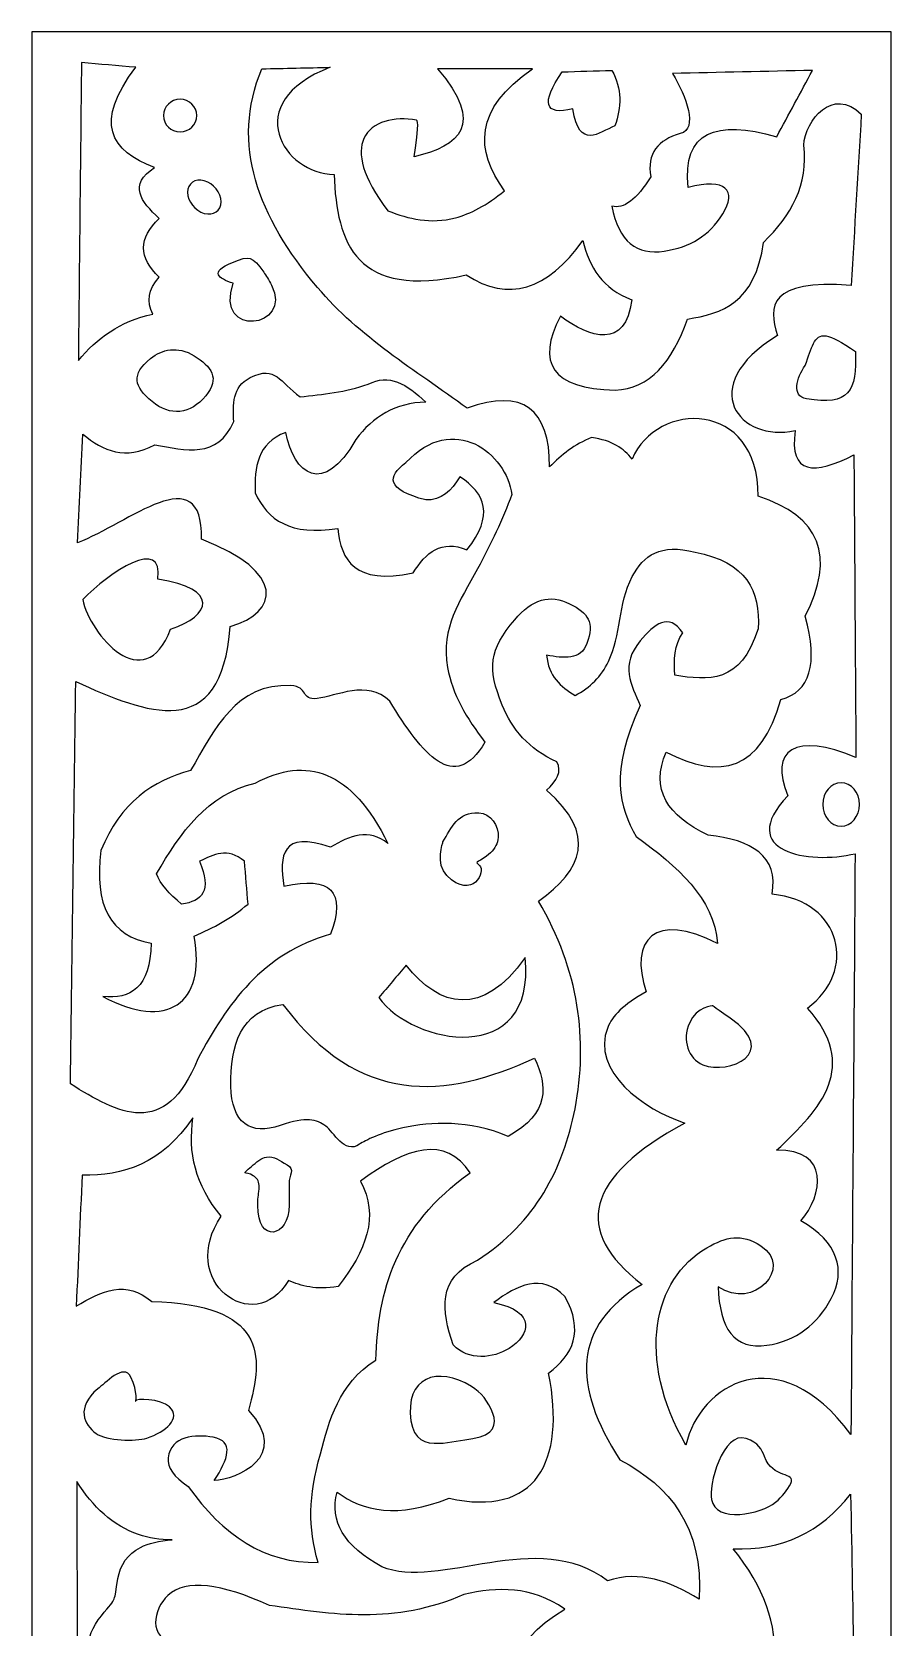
# Model space of a CAD drawing. Header units: centimetres. Extents: x -9.5 to 8.1, y -13.9 to 13.6.
# Drawn here: x -9.47 to -1.06, y -2.06 to 13.56 of the extents above; entities that cross this region are included whole.
import ezdxf

# ---------------------------------------------------------------- set-up
doc = ezdxf.new("R2010")
doc.units = ezdxf.units.CM
doc.header["$MEASUREMENT"] = 0
doc.layers.add('layer 1', color=7, linetype='Continuous')

msp = doc.modelspace()

# ---------------------------------------------------------------- linework, layer by layer
at = {"layer": 'layer 1', "color": 177}
for points, knots in [([(-9.46988, 13.56474), (-9.46988, 13.56474), (-1.05749, 13.56474), (-1.05749, 13.56474), (-1.05749, 13.56474), (-1.05749, 13.56474), (-1.05749, -13.92121), (-1.05749, -13.92121), (-1.05749, -13.92121), (-1.05749, -13.92121), (-9.46988, -13.92121), (-9.46988, -13.92121), (-9.46988, -13.92121), (-9.46988, -13.92121), (-9.46988, 13.56474), (-9.46988, 13.56474)], [0, 0, 0, 0, 0.2, 0.2, 0.2, 0.2, 0.4, 0.4, 0.4, 0.4, 0.6, 0.6, 0.6, 0.6, 1, 1, 1, 1]), ([(-8.9849, 13.26352), (-8.80727, 13.24845), (-8.62958, 13.23334), (-8.45185, 13.21818), (-8.45185, 13.21818), (-8.86759, 12.6782), (-8.70081, 12.39801), (-8.26909, 12.23581), (-8.26909, 12.23581), (-8.52884, 12.06962), (-8.40367, 11.90342), (-8.22339, 11.73708), (-8.22339, 11.73708), (-8.42791, 11.54569), (-8.42796, 11.35431), (-8.22339, 11.16277), (-8.22339, 11.16277), (-8.33145, 11.04192), (-8.35176, 10.92106), (-8.28432, 10.80005), (-8.28432, 10.80005), (-8.61027, 10.73086), (-8.83574, 10.5615), (-9.01536, 10.34666), (-9.01536, 10.34666), (-9.00516, 11.31899), (-8.99501, 12.29128), (-8.9849, 13.26352)], [0, 0, 0, 0, 0.125, 0.125, 0.125, 0.125, 0.25, 0.25, 0.25, 0.25, 0.375, 0.375, 0.375, 0.375, 0.5, 0.5, 0.5, 0.5, 0.625, 0.625, 0.625, 0.625, 0.75, 0.75, 0.75, 0.75, 1, 1, 1, 1]), ([(-6.54807, 13.21818), (-6.7714, 13.21319), (-6.99478, 13.20815), (-7.2182, 13.20306), (-7.2182, 13.20306), (-7.52823, 12.46261), (-7.25598, 11.75417), (-6.67444, 11.06266), (-6.67444, 11.06266), (-6.26801, 10.57938), (-5.71673, 10.25025), (-5.20782, 9.87814), (-5.20782, 9.87814), (-4.66297, 10.07649), (-4.40241, 9.87311), (-4.40062, 9.30384), (-4.40062, 9.30384), (-4.28659, 9.42257), (-4.15619, 9.52491), (-3.9894, 9.59099), (-3.9894, 9.59099), (-3.79071, 9.56472), (-3.67355, 9.48441), (-3.59342, 9.37941), (-3.59342, 9.37941), (-3.35377, 9.95331), (-2.35485, 9.96497), (-2.35977, 9.01669), (-2.35977, 9.01669), (-1.75121, 8.82096), (-1.59742, 8.4289), (-1.89839, 7.84052), (-1.89839, 7.84052), (-1.77003, 7.3728), (-1.84921, 7.10135), (-2.136, 7.02598), (-2.136, 7.02598), (-2.33016, 6.32973), (-2.73072, 6.23436), (-3.25925, 6.51154), (-3.25925, 6.51154), (-3.41867, 6.146), (-3.24706, 5.88562), (-2.84883, 5.697), (-2.84883, 5.697), (-2.42532, 5.64944), (-2.15531, 5.49801), (-2.2224, 5.11825), (-2.2224, 5.11825), (-1.53635, 5.0537), (-1.38574, 4.36012), (-1.87679, 4.00362), (-1.87679, 4.00362), (-1.36722, 3.43796), (-1.73603, 3.01805), (-2.1792, 2.61034), (-2.1792, 2.61034), (-1.65306, 2.62288), (-1.7212, 2.17215), (-1.94239, 1.91898), (-1.94239, 1.91898), (-1.57567, 1.71347), (-1.49713, 1.43437), (-1.64341, 1.15813), (-1.64341, 1.15813), (-1.77595, 0.90787), (-1.99047, 0.74178), (-2.27252, 0.69999), (-2.27252, 0.69999), (-2.5937, 0.65238), (-2.73744, 0.86683), (-2.75058, 1.2739), (-2.75058, 1.2739), (-2.40661, 1.03229), (-2.00644, 1.46642), (-2.332, 1.67509), (-2.332, 1.67509), (-2.52656, 1.79985), (-2.67139, 1.76454), (-2.86048, 1.65534), (-2.86048, 1.65534), (-3.3901, 1.34917), (-3.55494, 0.58032), (-3.06683, -0.27778), (-3.06683, -0.27778), (-2.9314, 0.31574), (-2.16168, 0.7884), (-1.45044, -0.17317), (-1.45044, -0.17317), (-1.43685, 1.72315), (-1.42322, 3.61942), (-1.40958, 5.51564), (-1.40958, 5.51564), (-1.86066, 5.40595), (-2.58977, 5.53253), (-2.06826, 6.08318), (-2.06826, 6.08318), (-2.25684, 6.53312), (-1.99529, 6.70673), (-1.40157, 6.45889), (-1.40157, 6.45889), (-1.40818, 7.44634), (-1.4148, 8.43379), (-1.42137, 9.42119), (-1.42137, 9.42119), (-1.80845, 9.22432), (-2.05616, 9.22506), (-1.99709, 9.66033), (-1.99709, 9.66033), (-2.53766, 9.53666), (-2.9864, 10.09082), (-2.17114, 10.59034), (-2.17114, 10.59034), (-2.25933, 10.88253), (-2.2565, 11.13926), (-1.44815, 11.08192), (-1.44815, 11.08192), (-1.4151, 11.64131), (-1.38205, 12.20065), (-1.34896, 12.75999), (-1.34896, 12.75999), (-1.62788, 13.03005), (-1.89684, 12.7026), (-1.91337, 12.45535), (-1.91337, 12.45535), (-1.86489, 12.06705), (-2.03551, 11.76548), (-2.30557, 11.50341), (-2.30557, 11.50341), (-2.39013, 10.90644), (-2.71096, 10.80781), (-3.0517, 10.75135), (-3.0517, 10.75135), (-3.19808, 10.3272), (-3.42215, 10.06992), (-3.75956, 10.05644), (-3.75956, 10.05644), (-4.38161, 10.06948), (-4.53336, 10.32448), (-4.29525, 10.7799), (-4.29525, 10.7799), (-4.00702, 10.566), (-3.65668, 10.45027), (-3.59695, 10.94175), (-3.59695, 10.94175), (-3.8819, 11.04646), (-4.01344, 11.25982), (-4.07521, 11.52243), (-4.07521, 11.52243), (-4.42436, 11.03036), (-4.80536, 10.9176), (-5.21807, 11.18401), (-5.21807, 11.18401), (-6.30001, 10.94486), (-6.48407, 11.48855), (-6.51154, 12.16864), (-6.51154, 12.16864), (-6.99881, 12.16899), (-7.44919, 12.87107), (-6.54807, 13.21818)], [0, 0, 0, 0, 0.02439024, 0.02439024, 0.02439024, 0.02439024, 0.04878049, 0.04878049, 0.04878049, 0.04878049, 0.07317073, 0.07317073, 0.07317073, 0.07317073, 0.09756098, 0.09756098, 0.09756098, 0.09756098, 0.12195122, 0.12195122, 0.12195122, 0.12195122, 0.14634146, 0.14634146, 0.14634146, 0.14634146, 0.17073171, 0.17073171, 0.17073171, 0.17073171, 0.19512195, 0.19512195, 0.19512195, 0.19512195, 0.2195122, 0.2195122, 0.2195122, 0.2195122, 0.24390244, 0.24390244, 0.24390244, 0.24390244, 0.26829268, 0.26829268, 0.26829268, 0.26829268, 0.29268293, 0.29268293, 0.29268293, 0.29268293, 0.31707317, 0.31707317, 0.31707317, 0.31707317, 0.34146341, 0.34146341, 0.34146341, 0.34146341, 0.36585366, 0.36585366, 0.36585366, 0.36585366, 0.3902439, 0.3902439, 0.3902439, 0.3902439, 0.41463415, 0.41463415, 0.41463415, 0.41463415, 0.43902439, 0.43902439, 0.43902439, 0.43902439, 0.46341463, 0.46341463, 0.46341463, 0.46341463, 0.48780488, 0.48780488, 0.48780488, 0.48780488, 0.51219512, 0.51219512, 0.51219512, 0.51219512, 0.53658537, 0.53658537, 0.53658537, 0.53658537, 0.56097561, 0.56097561, 0.56097561, 0.56097561, 0.58536585, 0.58536585, 0.58536585, 0.58536585, 0.6097561, 0.6097561, 0.6097561, 0.6097561, 0.63414634, 0.63414634, 0.63414634, 0.63414634, 0.65853659, 0.65853659, 0.65853659, 0.65853659, 0.68292683, 0.68292683, 0.68292683, 0.68292683, 0.70731707, 0.70731707, 0.70731707, 0.70731707, 0.73170732, 0.73170732, 0.73170732, 0.73170732, 0.75609756, 0.75609756, 0.75609756, 0.75609756, 0.7804878, 0.7804878, 0.7804878, 0.7804878, 0.80487805, 0.80487805, 0.80487805, 0.80487805, 0.82926829, 0.82926829, 0.82926829, 0.82926829, 0.85365854, 0.85365854, 0.85365854, 0.85365854, 0.87804878, 0.87804878, 0.87804878, 0.87804878, 0.90243902, 0.90243902, 0.90243902, 0.90243902, 0.92682927, 0.92682927, 0.92682927, 0.92682927, 0.95121951, 0.95121951, 0.95121951, 0.95121951, 1, 1, 1, 1]), ([(-5.49719, 13.20306), (-5.18756, 13.20306), (-4.87788, 13.20306), (-4.56815, 13.20306), (-4.56815, 13.20306), (-5.1459, 12.80518), (-5.12923, 12.4072), (-4.84229, 12.00912), (-4.84229, 12.00912), (-5.01809, 11.86425), (-5.17661, 11.78256), (-5.32329, 11.74374), (-5.32329, 11.74374), (-5.56777, 11.67904), (-5.77955, 11.73332), (-5.98456, 11.81264), (-5.98456, 11.81264), (-6.23944, 12.14607), (-6.28438, 12.37638), (-6.21978, 12.5206), (-6.21978, 12.5206), (-6.14423, 12.68911), (-5.91876, 12.73979), (-5.70404, 12.69978), (-5.70404, 12.69978), (-5.68264, 12.69578), (-5.68901, 12.59927), (-5.72564, 12.34161), (-5.72564, 12.34161), (-5.27879, 12.44908), (-5.03168, 12.6534), (-5.49719, 13.20306)], [0, 0, 0, 0, 0.11111111, 0.11111111, 0.11111111, 0.11111111, 0.22222222, 0.22222222, 0.22222222, 0.22222222, 0.33333333, 0.33333333, 0.33333333, 0.33333333, 0.44444444, 0.44444444, 0.44444444, 0.44444444, 0.55555556, 0.55555556, 0.55555556, 0.55555556, 0.66666667, 0.66666667, 0.66666667, 0.66666667, 0.77777778, 0.77777778, 0.77777778, 0.77777778, 1, 1, 1, 1]), ([(-4.17217, 12.81012), (-4.1101, 12.40157), (-3.92306, 12.58164), (-3.76095, 12.64387), (-3.76095, 12.64387), (-3.69958, 12.82528), (-3.68933, 13.00674), (-3.79141, 13.18795), (-3.79141, 13.18795), (-3.95392, 13.18296), (-4.11637, 13.17792), (-4.27878, 13.17284), (-4.27878, 13.17284), (-4.48856, 12.86603), (-4.45308, 12.74512), (-4.17217, 12.81012)], [0, 0, 0, 0, 0.2, 0.2, 0.2, 0.2, 0.4, 0.4, 0.4, 0.4, 0.6, 0.6, 0.6, 0.6, 1, 1, 1, 1]), ([(-3.19743, 13.15772), (-2.74058, 13.16785), (-2.28367, 13.17792), (-1.82672, 13.18795), (-1.82672, 13.18795), (-1.94353, 12.97138), (-2.0603, 12.75475), (-2.17701, 12.53808), (-2.17701, 12.53808), (-2.77308, 12.70976), (-3.10331, 12.58861), (-3.04513, 12.03934), (-3.04513, 12.03934), (-2.67334, 12.14425), (-2.56687, 12.00492), (-2.70469, 11.78345), (-2.70469, 11.78345), (-2.83893, 11.56792), (-3.02592, 11.45546), (-3.27776, 11.41738), (-3.27776, 11.41738), (-3.54628, 11.37673), (-3.72621, 11.50687), (-3.79141, 11.85798), (-3.79141, 11.85798), (-3.67624, 11.82588), (-3.54932, 11.9216), (-3.41066, 12.14513), (-3.41066, 12.14513), (-3.45027, 12.37178), (-3.34053, 12.50929), (-3.12113, 12.5684), (-3.12113, 12.5684), (-2.94275, 12.61646), (-3.06399, 12.93201), (-3.19743, 13.15772)], [0, 0, 0, 0, 0.1, 0.1, 0.1, 0.1, 0.2, 0.2, 0.2, 0.2, 0.3, 0.3, 0.3, 0.3, 0.4, 0.4, 0.4, 0.4, 0.5, 0.5, 0.5, 0.5, 0.6, 0.6, 0.6, 0.6, 0.7, 0.7, 0.7, 0.7, 0.8, 0.8, 0.8, 0.8, 1, 1, 1, 1]), ([(-8.01858, 12.90519), (-7.92855, 12.90519), (-7.85508, 12.83338), (-7.85508, 12.74527), (-7.85508, 12.74527), (-7.85508, 12.65721), (-7.92855, 12.5854), (-8.01858, 12.5854), (-8.01858, 12.5854), (-8.10862, 12.5854), (-8.18208, 12.65721), (-8.18208, 12.74527), (-8.18208, 12.74527), (-8.18208, 12.83338), (-8.10862, 12.90519), (-8.01858, 12.90519)], [0, 0, 0, 0, 0.2, 0.2, 0.2, 0.2, 0.4, 0.4, 0.4, 0.4, 0.6, 0.6, 0.6, 0.6, 1, 1, 1, 1]), ([(-7.78182, 12.10701), (-7.69178, 12.08152), (-7.61832, 11.98891), (-7.61832, 11.90075), (-7.61832, 11.90075), (-7.61832, 11.81269), (-7.69178, 11.76172), (-7.78182, 11.78721), (-7.78182, 11.78721), (-7.87186, 11.81274), (-7.94532, 11.90535), (-7.94532, 11.99341), (-7.94532, 11.99341), (-7.94532, 12.08152), (-7.87186, 12.13254), (-7.78182, 12.10701)], [0, 0, 0, 0, 0.2, 0.2, 0.2, 0.2, 0.4, 0.4, 0.4, 0.4, 0.6, 0.6, 0.6, 0.6, 1, 1, 1, 1]), ([(-7.49956, 11.10212), (-7.68347, 10.55878), (-6.91021, 10.6587), (-7.12408, 11.08474), (-7.12408, 11.08474), (-7.15101, 11.1366), (-7.17644, 11.17744), (-7.20073, 11.21083), (-7.20073, 11.21083), (-7.31446, 11.36744), (-7.33457, 11.3788), (-7.50439, 11.30734), (-7.50439, 11.30734), (-7.73792, 11.20885), (-7.64544, 11.15205), (-7.49956, 11.10212)], [0, 0, 0, 0, 0.2, 0.2, 0.2, 0.2, 0.4, 0.4, 0.4, 0.4, 0.6, 0.6, 0.6, 0.6, 1, 1, 1, 1]), ([(-1.89928, 10.29702), (-1.98141, 10.17478), (-2.03616, 9.99821), (-1.8856, 9.97105), (-1.8856, 9.97105), (-1.4694, 9.89597), (-1.38897, 10.04869), (-1.40654, 10.43284), (-1.40654, 10.43284), (-1.68069, 10.62546), (-1.76027, 10.62408), (-1.81796, 10.51162), (-1.81796, 10.51162), (-1.84419, 10.46045), (-1.86594, 10.38632), (-1.89928, 10.29702)], [0, 0, 0, 0, 0.2, 0.2, 0.2, 0.2, 0.4, 0.4, 0.4, 0.4, 0.6, 0.6, 0.6, 0.6, 1, 1, 1, 1]), ([(-8.29387, 9.94492), (-8.11415, 9.79532), (-7.91959, 9.8172), (-7.76808, 9.99959), (-7.76808, 9.99959), (-7.62399, 10.17285), (-7.71428, 10.28768), (-7.88146, 10.3916), (-7.88146, 10.3916), (-8.04277, 10.49186), (-8.19821, 10.45714), (-8.30791, 10.36621), (-8.30791, 10.36621), (-8.50052, 10.20654), (-8.46922, 10.09111), (-8.29387, 9.94492)], [0, 0, 0, 0, 0.2, 0.2, 0.2, 0.2, 0.4, 0.4, 0.4, 0.4, 0.6, 0.6, 0.6, 0.6, 1, 1, 1, 1]), ([(-8.97017, 9.62507), (-8.98769, 9.2706), (-9.00526, 8.91608), (-9.02288, 8.56156), (-9.02288, 8.56156), (-8.53093, 8.74435), (-7.79147, 9.41027), (-7.81059, 8.59643), (-7.81059, 8.59643), (-6.97561, 8.27638), (-7.05157, 7.87435), (-7.52948, 7.74213), (-7.52948, 7.74213), (-7.61006, 6.58691), (-8.35156, 6.88952), (-9.04045, 7.20166), (-9.04045, 7.20166), (-9.05797, 5.88829), (-9.07554, 4.57487), (-9.09316, 3.26144), (-9.09316, 3.26144), (-8.6266, 2.9698), (-8.16481, 2.71208), (-7.84573, 3.50553), (-7.84573, 3.50553), (-7.55536, 4.04363), (-7.21746, 4.53802), (-6.54559, 4.72595), (-6.54559, 4.72595), (-6.39104, 5.14438), (-6.54335, 5.30134), (-7.00239, 5.19668), (-7.00239, 5.19668), (-7.04818, 5.49954), (-7.02812, 5.74417), (-6.54559, 5.58024), (-6.54559, 5.58024), (-6.35819, 5.69029), (-6.1709, 5.76763), (-5.98336, 5.61511), (-5.98336, 5.61511), (-6.33923, 6.33749), (-6.7817, 6.47336), (-7.2835, 6.20789), (-7.2835, 6.20789), (-7.7524, 6.0938), (-8.0158, 5.72456), (-8.24982, 5.31873), (-8.24982, 5.31873), (-8.2117, 5.21995), (-8.12972, 5.12122), (-8.00385, 5.02234), (-8.00385, 5.02234), (-7.80466, 5.04753), (-7.70592, 5.15431), (-7.82816, 5.44077), (-7.82816, 5.44077), (-7.69103, 5.50562), (-7.55595, 5.5835), (-7.38892, 5.44077), (-7.38892, 5.44077), (-7.37722, 5.30134), (-7.36553, 5.16186), (-7.35378, 5.02234), (-7.35378, 5.02234), (-7.5131, 4.88513), (-7.69248, 4.78779), (-7.88086, 4.70852), (-7.88086, 4.70852), (-7.76291, 4.03444), (-8.14774, 3.78552), (-8.77691, 4.11574), (-8.77691, 4.11574), (-8.50381, 4.0868), (-8.31283, 4.20301), (-8.30253, 4.63878), (-8.30253, 4.63878), (-8.70036, 4.70861), (-8.86441, 5.01088), (-8.79448, 5.54538), (-8.79448, 5.54538), (-8.60037, 6.01942), (-8.28566, 6.23377), (-7.916, 6.32993), (-7.916, 6.32993), (-7.67819, 6.73888), (-7.46746, 7.18843), (-6.93714, 7.16131), (-6.93714, 7.16131), (-6.75587, 7.15222), (-6.84516, 7.01699), (-6.67529, 7.03561), (-6.67529, 7.03561), (-6.49333, 7.05572), (-6.18698, 7.22354), (-5.96579, 7.00988), (-5.96579, 7.00988), (-5.6482, 6.48803), (-5.33304, 6.09563), (-5.03461, 6.60889), (-5.03461, 6.60889), (-5.21459, 6.84122), (-5.35604, 7.08085), (-5.39969, 7.33921), (-5.39969, 7.33921), (-5.46738, 7.73991), (-5.28133, 7.97767), (-5.10584, 8.30636), (-5.10584, 8.30636), (-4.97663, 8.54837), (-4.86051, 8.79038), (-4.77107, 9.03229), (-4.77107, 9.03229), (-4.8196, 9.43467), (-5.34474, 9.84895), (-5.80767, 9.34612), (-5.80767, 9.34612), (-5.99486, 9.20852), (-6.00238, 9.08203), (-5.6144, 8.97999), (-5.6144, 8.97999), (-5.46285, 8.97525), (-5.36052, 9.06865), (-5.28058, 9.20664), (-5.28058, 9.20664), (-5.02934, 9.04662), (-4.94079, 8.83078), (-5.21031, 8.49182), (-5.21031, 8.49182), (-5.46076, 8.59702), (-5.61291, 8.46441), (-5.73739, 8.26517), (-5.73739, 8.26517), (-6.3127, 8.14851), (-6.44047, 8.38786), (-6.47531, 8.70104), (-6.47531, 8.70104), (-6.93679, 8.62626), (-7.1635, 8.78495), (-7.2835, 9.04973), (-7.2835, 9.04973), (-7.29216, 9.30122), (-7.26474, 9.53474), (-6.98482, 9.6425), (-6.98482, 9.6425), (-6.90763, 9.23361), (-6.61507, 9.00567), (-6.29961, 9.57277), (-6.29961, 9.57277), (-6.13024, 9.79532), (-5.9097, 9.93074), (-5.6144, 9.93889), (-5.6144, 9.93889), (-5.79453, 10.11329), (-5.97868, 10.22511), (-6.17663, 10.11324), (-6.17663, 10.11324), (-6.39926, 10.03881), (-6.62179, 10.01159), (-6.84427, 9.9912), (-6.84427, 9.9912), (-7.04505, 10.1326), (-7.07874, 10.30561), (-7.33133, 10.17932), (-7.33133, 10.17932), (-7.51444, 10.08761), (-7.49673, 9.9142), (-7.49434, 9.74711), (-7.49434, 9.74711), (-7.65132, 9.38321), (-7.96398, 9.46495), (-8.26739, 9.52046), (-8.26739, 9.52046), (-8.55512, 9.36414), (-8.77253, 9.45947), (-8.97017, 9.62507)], [0, 0, 0, 0, 0.02222222, 0.02222222, 0.02222222, 0.02222222, 0.04444444, 0.04444444, 0.04444444, 0.04444444, 0.06666667, 0.06666667, 0.06666667, 0.06666667, 0.08888889, 0.08888889, 0.08888889, 0.08888889, 0.11111111, 0.11111111, 0.11111111, 0.11111111, 0.13333333, 0.13333333, 0.13333333, 0.13333333, 0.15555556, 0.15555556, 0.15555556, 0.15555556, 0.17777778, 0.17777778, 0.17777778, 0.17777778, 0.2, 0.2, 0.2, 0.2, 0.22222222, 0.22222222, 0.22222222, 0.22222222, 0.24444444, 0.24444444, 0.24444444, 0.24444444, 0.26666667, 0.26666667, 0.26666667, 0.26666667, 0.28888889, 0.28888889, 0.28888889, 0.28888889, 0.31111111, 0.31111111, 0.31111111, 0.31111111, 0.33333333, 0.33333333, 0.33333333, 0.33333333, 0.35555556, 0.35555556, 0.35555556, 0.35555556, 0.37777778, 0.37777778, 0.37777778, 0.37777778, 0.4, 0.4, 0.4, 0.4, 0.42222222, 0.42222222, 0.42222222, 0.42222222, 0.44444444, 0.44444444, 0.44444444, 0.44444444, 0.46666667, 0.46666667, 0.46666667, 0.46666667, 0.48888889, 0.48888889, 0.48888889, 0.48888889, 0.51111111, 0.51111111, 0.51111111, 0.51111111, 0.53333333, 0.53333333, 0.53333333, 0.53333333, 0.55555556, 0.55555556, 0.55555556, 0.55555556, 0.57777778, 0.57777778, 0.57777778, 0.57777778, 0.6, 0.6, 0.6, 0.6, 0.62222222, 0.62222222, 0.62222222, 0.62222222, 0.64444444, 0.64444444, 0.64444444, 0.64444444, 0.66666667, 0.66666667, 0.66666667, 0.66666667, 0.68888889, 0.68888889, 0.68888889, 0.68888889, 0.71111111, 0.71111111, 0.71111111, 0.71111111, 0.73333333, 0.73333333, 0.73333333, 0.73333333, 0.75555556, 0.75555556, 0.75555556, 0.75555556, 0.77777778, 0.77777778, 0.77777778, 0.77777778, 0.8, 0.8, 0.8, 0.8, 0.82222222, 0.82222222, 0.82222222, 0.82222222, 0.84444444, 0.84444444, 0.84444444, 0.84444444, 0.86666667, 0.86666667, 0.86666667, 0.86666667, 0.88888889, 0.88888889, 0.88888889, 0.88888889, 0.91111111, 0.91111111, 0.91111111, 0.91111111, 0.93333333, 0.93333333, 0.93333333, 0.93333333, 0.95555556, 0.95555556, 0.95555556, 0.95555556, 1, 1, 1, 1]), ([(-8.23843, 8.20511), (-7.62877, 8.11221), (-7.71293, 7.84496), (-8.11201, 7.71586), (-8.11201, 7.71586), (-8.36624, 7.03739), (-8.90457, 7.66291), (-8.97166, 8.00439), (-8.97166, 8.00439), (-8.71867, 8.27421), (-8.1683, 8.62873), (-8.23843, 8.20511)], [0, 0, 0, 0, 0.25, 0.25, 0.25, 0.25, 0.5, 0.5, 0.5, 0.5, 1, 1, 1, 1]), ([(-6.48078, -0.73789), (-6.55992, -1.02337), (-6.41399, -1.26701), (-6.04279, -1.46886), (-6.04279, -1.46886), (-5.49341, -1.70519), (-4.51051, -1.081), (-3.83292, -1.60715), (-3.83292, -1.60715), (-3.51772, -1.50032), (-3.22431, -1.61199), (-2.93703, -1.78496), (-2.93703, -1.78496), (-2.89512, -1.07908), (-3.22078, -0.68065), (-3.71347, -0.4218), (-3.71347, -0.4218), (-4.18092, 0.30072), (-4.17998, 0.8935), (-3.49447, 1.29697), (-3.49447, 1.29697), (-4.1863, 1.82371), (-4.04694, 2.35055), (-3.07639, 2.87744), (-3.07639, 2.87744), (-3.47377, 3.00462), (-4.00384, 3.38492), (-3.83178, 3.81362), (-3.83178, 3.81362), (-3.78837, 3.92179), (-3.68266, 4.03978), (-3.45465, 4.16157), (-3.45465, 4.16157), (-3.62771, 4.67374), (-3.36681, 4.95354), (-2.75785, 4.63571), (-2.75785, 4.63571), (-2.79045, 5.08116), (-3.14905, 5.39158), (-3.5542, 5.68278), (-3.5542, 5.68278), (-3.71566, 5.97171), (-3.81888, 6.30697), (-3.51438, 6.96691), (-3.51438, 6.96691), (-3.60322, 7.16788), (-3.70978, 7.36672), (-3.51438, 7.5991), (-3.51438, 7.5991), (-3.37507, 7.76446), (-3.23576, 7.88349), (-3.0963, 7.67813), (-3.0963, 7.67813), (-3.18116, 7.5591), (-3.18439, 7.41305), (-3.17593, 7.26325), (-3.17593, 7.26325), (-2.85022, 7.21164), (-2.52935, 7.1786), (-2.35967, 7.71764), (-2.35967, 7.71764), (-2.33533, 8.0891), (-2.47534, 8.37393), (-2.97684, 8.46836), (-2.97684, 8.46836), (-3.3138, 8.55781), (-3.48531, 8.43562), (-3.59143, 8.22976), (-3.59143, 8.22976), (-3.73263, 7.95594), (-3.70023, 7.65625), (-3.82506, 7.39725), (-3.82506, 7.39725), (-3.89474, 7.25263), (-4.00354, 7.14205), (-4.15146, 7.06569), (-4.15146, 7.06569), (-4.29097, 7.15099), (-4.415, 7.25184), (-4.43018, 7.46081), (-4.43018, 7.46081), (-4.26131, 7.42955), (-4.09686, 7.40643), (-4.03549, 7.57584), (-4.03549, 7.57584), (-3.96118, 7.7813), (-4.02026, 7.86921), (-4.20546, 7.96404), (-4.20546, 7.96404), (-4.3942, 8.0606), (-4.57338, 8.00844), (-4.74275, 7.80743), (-4.74275, 7.80743), (-4.9939, 7.50956), (-5.01057, 7.33358), (-4.86589, 6.9719), (-4.86589, 6.9719), (-4.77097, 6.73468), (-4.60483, 6.54112), (-4.33064, 6.41375), (-4.33064, 6.41375), (-4.27689, 6.32149), (-4.32944, 6.22928), (-4.43018, 6.13716), (-4.43018, 6.13716), (-3.93475, 5.7056), (-4.0773, 5.35883), (-4.50982, 5.05059), (-4.50982, 5.05059), (-4.1111, 4.37227), (-4.02449, 3.69395), (-4.15146, 3.01573), (-4.15146, 3.01573), (-4.27056, 2.42858), (-4.53221, 1.90811), (-5.10708, 1.53404), (-5.10708, 1.53404), (-5.5064, 1.35752), (-5.45822, 1.04088), (-5.34598, 0.70429), (-5.34598, 0.70429), (-5.19264, 0.54456), (-4.95552, 0.57311), (-4.79825, 0.66902), (-4.79825, 0.66902), (-4.59373, 0.79368), (-4.524, 1.03229), (-4.94781, 1.11916), (-4.94781, 1.11916), (-4.71557, 1.28911), (-4.48339, 1.40898), (-4.251, 1.17843), (-4.251, 1.17843), (-4.06282, 0.83833), (-4.16958, 0.60798), (-4.41027, 0.42771), (-4.41027, 0.42771), (-4.2402, -0.44511), (-4.5365, -0.98588), (-5.3858, -0.79716), (-5.3858, -0.79716), (-5.89338, -0.99724), (-6.2267, -0.92864), (-6.48078, -0.73789)], [0, 0, 0, 0, 0.02702703, 0.02702703, 0.02702703, 0.02702703, 0.05405405, 0.05405405, 0.05405405, 0.05405405, 0.08108108, 0.08108108, 0.08108108, 0.08108108, 0.10810811, 0.10810811, 0.10810811, 0.10810811, 0.13513514, 0.13513514, 0.13513514, 0.13513514, 0.16216216, 0.16216216, 0.16216216, 0.16216216, 0.18918919, 0.18918919, 0.18918919, 0.18918919, 0.21621622, 0.21621622, 0.21621622, 0.21621622, 0.24324324, 0.24324324, 0.24324324, 0.24324324, 0.27027027, 0.27027027, 0.27027027, 0.27027027, 0.2972973, 0.2972973, 0.2972973, 0.2972973, 0.32432432, 0.32432432, 0.32432432, 0.32432432, 0.35135135, 0.35135135, 0.35135135, 0.35135135, 0.37837838, 0.37837838, 0.37837838, 0.37837838, 0.40540541, 0.40540541, 0.40540541, 0.40540541, 0.43243243, 0.43243243, 0.43243243, 0.43243243, 0.45945946, 0.45945946, 0.45945946, 0.45945946, 0.48648649, 0.48648649, 0.48648649, 0.48648649, 0.51351351, 0.51351351, 0.51351351, 0.51351351, 0.54054054, 0.54054054, 0.54054054, 0.54054054, 0.56756757, 0.56756757, 0.56756757, 0.56756757, 0.59459459, 0.59459459, 0.59459459, 0.59459459, 0.62162162, 0.62162162, 0.62162162, 0.62162162, 0.64864865, 0.64864865, 0.64864865, 0.64864865, 0.67567568, 0.67567568, 0.67567568, 0.67567568, 0.7027027, 0.7027027, 0.7027027, 0.7027027, 0.72972973, 0.72972973, 0.72972973, 0.72972973, 0.75675676, 0.75675676, 0.75675676, 0.75675676, 0.78378378, 0.78378378, 0.78378378, 0.78378378, 0.81081081, 0.81081081, 0.81081081, 0.81081081, 0.83783784, 0.83783784, 0.83783784, 0.83783784, 0.86486486, 0.86486486, 0.86486486, 0.86486486, 0.89189189, 0.89189189, 0.89189189, 0.89189189, 0.91891892, 0.91891892, 0.91891892, 0.91891892, 0.94594595, 0.94594595, 0.94594595, 0.94594595, 1, 1, 1, 1]), ([(-1.54695, 6.21095), (-1.4479, 6.21095), (-1.36712, 6.11538), (-1.36712, 5.99823), (-1.36712, 5.99823), (-1.36712, 5.88113), (-1.4479, 5.78556), (-1.54695, 5.78556), (-1.54695, 5.78556), (-1.64604, 5.78556), (-1.72682, 5.88113), (-1.72682, 5.99823), (-1.72682, 5.99823), (-1.72682, 6.11538), (-1.64604, 6.21095), (-1.54695, 6.21095)], [0, 0, 0, 0, 0.2, 0.2, 0.2, 0.2, 0.4, 0.4, 0.4, 0.4, 0.6, 0.6, 0.6, 0.6, 1, 1, 1, 1]), ([(-5.44493, 5.63161), (-5.44493, 5.63161), (-5.52257, 5.41588), (-5.40611, 5.3003), (-5.40611, 5.3003), (-5.15551, 5.05163), (-5.01918, 5.34945), (-5.08777, 5.40047), (-5.08777, 5.40047), (-5.14988, 5.4467), (-5.08777, 5.42358), (-4.97907, 5.52374), (-4.97907, 5.52374), (-4.93293, 5.56627), (-4.90998, 5.61956), (-4.90565, 5.67305), (-4.90565, 5.67305), (-4.8961, 5.79069), (-4.97628, 5.90933), (-5.09553, 5.91669), (-5.09553, 5.91669), (-5.29756, 5.92913), (-5.3638, 5.76965), (-5.44493, 5.63161)], [0, 0, 0, 0, 0.14285714, 0.14285714, 0.14285714, 0.14285714, 0.28571429, 0.28571429, 0.28571429, 0.28571429, 0.42857143, 0.42857143, 0.42857143, 0.42857143, 0.57142857, 0.57142857, 0.57142857, 0.57142857, 0.71428571, 0.71428571, 0.71428571, 0.71428571, 1, 1, 1, 1]), ([(-6.07295, 4.1066), (-5.98356, 4.21225), (-5.89412, 4.31789), (-5.80468, 4.42359), (-5.80468, 4.42359), (-5.48365, 4.01049), (-5.05766, 3.90198), (-4.63952, 4.49871), (-4.63952, 4.49871), (-4.53246, 3.41371), (-5.74535, 3.64066), (-6.07295, 4.1066)], [0, 0, 0, 0, 0.25, 0.25, 0.25, 0.25, 0.5, 0.5, 0.5, 0.5, 1, 1, 1, 1]), ([(-7.52315, 3.23902), (-7.5136, 2.87932), (-7.33069, 2.75095), (-7.03758, 2.85344), (-7.03758, 2.85344), (-6.77986, 2.94357), (-6.68325, 2.91127), (-6.59312, 2.8478), (-6.59312, 2.8478), (-6.51343, 2.79175), (-6.41105, 2.56643), (-6.26268, 2.66926), (-6.26268, 2.66926), (-6.20659, 2.70813), (-6.05135, 2.78296), (-5.83743, 2.83062), (-5.83743, 2.83062), (-5.56234, 2.89191), (-5.19025, 2.9085), (-4.80715, 2.74685), (-4.80715, 2.74685), (-4.3929, 2.97563), (-4.42396, 3.2411), (-4.5473, 3.51432), (-4.5473, 3.51432), (-5.42438, 3.10863), (-6.269, 3.04285), (-7.0118, 4.03988), (-7.0118, 4.03988), (-7.43486, 3.97113), (-7.52549, 3.64155), (-7.52315, 3.23902)], [0, 0, 0, 0, 0.11111111, 0.11111111, 0.11111111, 0.11111111, 0.22222222, 0.22222222, 0.22222222, 0.22222222, 0.33333333, 0.33333333, 0.33333333, 0.33333333, 0.44444444, 0.44444444, 0.44444444, 0.44444444, 0.55555556, 0.55555556, 0.55555556, 0.55555556, 0.66666667, 0.66666667, 0.66666667, 0.66666667, 0.77777778, 0.77777778, 0.77777778, 0.77777778, 1, 1, 1, 1]), ([(-2.80234, 4.02442), (-2.80234, 4.02442), (-2.82653, 4.03642), (-2.63302, 3.9044), (-2.63302, 3.9044), (-2.13834, 3.56692), (-2.648, 3.34452), (-2.8991, 3.44834), (-2.8991, 3.44834), (-3.04424, 3.50834), (-3.10471, 3.68837), (-3.03214, 3.85639), (-3.03214, 3.85639), (-2.95957, 4.02442), (-2.80234, 4.02442), (-2.80234, 4.02442)], [0, 0, 0, 0, 0.2, 0.2, 0.2, 0.2, 0.4, 0.4, 0.4, 0.4, 0.6, 0.6, 0.6, 0.6, 1, 1, 1, 1]), ([(-8.97814, 2.36616), (-8.57677, 2.35697), (-8.20174, 2.47817), (-7.89271, 2.92762), (-7.89271, 2.92762), (-7.94233, 2.59256), (-7.8741, 2.2695), (-7.61558, 1.96511), (-7.61558, 1.96511), (-8.05034, 1.33682), (-7.29799, 0.76524), (-6.9574, 1.3349), (-6.9574, 1.3349), (-6.83053, 1.28136), (-6.69216, 1.23928), (-6.47242, 1.2776), (-6.47242, 1.2776), (-6.19723, 1.62141), (-6.06633, 1.96521), (-6.25303, 2.30886), (-6.25303, 2.30886), (-5.80085, 2.64318), (-5.41596, 2.75777), (-5.17915, 2.38907), (-5.17915, 2.38907), (-5.90816, 1.86885), (-6.08316, 1.22905), (-6.10291, 0.55572), (-6.10291, 0.55572), (-6.46914, 0.32488), (-6.55873, -0.04253), (-6.64533, -0.36199), (-6.64533, -0.36199), (-6.76169, -0.79138), (-6.76782, -1.07542), (-6.66872, -1.42658), (-6.66872, -1.42658), (-7.19028, -1.43799), (-7.60219, -1.15909), (-7.9389, -0.68179), (-7.9389, -0.68179), (-8.0806, -0.58879), (-8.1464, -0.49574), (-8.13609, -0.40278), (-8.13609, -0.40278), (-8.11206, -0.18468), (-7.86807, -0.16961), (-7.69631, -0.20033), (-7.69631, -0.20033), (-7.48418, -0.23827), (-7.54874, -0.41365), (-7.68486, -0.62449), (-7.68486, -0.62449), (-7.47174, -0.61328), (-6.92848, -0.39725), (-7.35, 0.06301), (-7.35, 0.06301), (-7.19038, 0.61386), (-7.18919, 1.09946), (-8.29686, 1.12865), (-8.29686, 1.12865), (-8.54328, 1.34354), (-8.7896, 1.23622), (-9.03587, 1.08281), (-9.03587, 1.08281), (-9.01661, 1.51063), (-8.99735, 1.93839), (-8.97814, 2.36616)], [0, 0, 0, 0, 0.05555556, 0.05555556, 0.05555556, 0.05555556, 0.11111111, 0.11111111, 0.11111111, 0.11111111, 0.16666667, 0.16666667, 0.16666667, 0.16666667, 0.22222222, 0.22222222, 0.22222222, 0.22222222, 0.27777778, 0.27777778, 0.27777778, 0.27777778, 0.33333333, 0.33333333, 0.33333333, 0.33333333, 0.38888889, 0.38888889, 0.38888889, 0.38888889, 0.44444444, 0.44444444, 0.44444444, 0.44444444, 0.5, 0.5, 0.5, 0.5, 0.55555556, 0.55555556, 0.55555556, 0.55555556, 0.61111111, 0.61111111, 0.61111111, 0.61111111, 0.66666667, 0.66666667, 0.66666667, 0.66666667, 0.72222222, 0.72222222, 0.72222222, 0.72222222, 0.77777778, 0.77777778, 0.77777778, 0.77777778, 0.83333333, 0.83333333, 0.83333333, 0.83333333, 0.88888889, 0.88888889, 0.88888889, 0.88888889, 1, 1, 1, 1]), ([(-7.30301, 2.36112), (-7.2724, 2.34309), (-7.24528, 2.3137), (-7.24528, 2.26634), (-7.24528, 2.26634), (-7.24528, 2.15803), (-7.25946, 2.18159), (-7.25946, 2.06858), (-7.25946, 2.06858), (-7.25946, 1.69149), (-6.95192, 1.75367), (-6.95192, 2.07327), (-6.95192, 2.07327), (-6.95192, 2.15803), (-6.95192, 2.21922), (-6.95192, 2.28985), (-6.95192, 2.28985), (-6.95192, 2.36048), (-6.8904, 2.42641), (-6.97084, 2.46879), (-6.97084, 2.46879), (-7.05127, 2.51116), (-7.09387, 2.55823), (-7.1743, 2.54411), (-7.1743, 2.54411), (-7.21751, 2.53655), (-7.27584, 2.49215), (-7.32053, 2.45274), (-7.32053, 2.45274), (-7.42361, 2.36176), (-7.3831, 2.40838), (-7.30301, 2.36112)], [0, 0, 0, 0, 0.11111111, 0.11111111, 0.11111111, 0.11111111, 0.22222222, 0.22222222, 0.22222222, 0.22222222, 0.33333333, 0.33333333, 0.33333333, 0.33333333, 0.44444444, 0.44444444, 0.44444444, 0.44444444, 0.55555556, 0.55555556, 0.55555556, 0.55555556, 0.66666667, 0.66666667, 0.66666667, 0.66666667, 0.77777778, 0.77777778, 0.77777778, 0.77777778, 1, 1, 1, 1]), ([(-8.50077, 0.38948), (-8.43109, 0.24165), (-8.45165, 0.1328), (-8.45508, 0.15404), (-8.45508, 0.15404), (-8.45941, 0.18061), (-8.21175, 0.18066), (-8.12151, 0.0962), (-8.12151, 0.0962), (-8.00559, -0.01231), (-8.15894, -0.14857), (-8.34558, -0.20843), (-8.34558, -0.20843), (-8.45533, -0.2436), (-8.74008, -0.23377), (-8.84166, -0.1626), (-8.84166, -0.1626), (-8.9629, -0.0775), (-9.03945, 0.09027), (-8.82558, 0.27445), (-8.82558, 0.27445), (-8.75909, 0.32023), (-8.56856, 0.53335), (-8.50077, 0.38948)], [0, 0, 0, 0, 0.14285714, 0.14285714, 0.14285714, 0.14285714, 0.28571429, 0.28571429, 0.28571429, 0.28571429, 0.42857143, 0.42857143, 0.42857143, 0.42857143, 0.57142857, 0.57142857, 0.57142857, 0.57142857, 0.71428571, 0.71428571, 0.71428571, 0.71428571, 1, 1, 1, 1]), ([(-5.75889, -0.03942), (-5.81991, 0.38572), (-5.50053, 0.50377), (-5.16571, 0.29722), (-5.16571, 0.29722), (-5.07363, 0.24047), (-5.00062, 0.15221), (-4.95667, 0.03298), (-4.95667, 0.03298), (-4.91695, -0.07493), (-4.94313, -0.17999), (-5.15182, -0.21199), (-5.15182, -0.21199), (-5.256, -0.22799), (-5.37699, -0.25471), (-5.48301, -0.2595), (-5.48301, -0.2595), (-5.61923, -0.26568), (-5.73201, -0.22681), (-5.75889, -0.03942)], [0, 0, 0, 0, 0.16666667, 0.16666667, 0.16666667, 0.16666667, 0.33333333, 0.33333333, 0.33333333, 0.33333333, 0.5, 0.5, 0.5, 0.5, 0.66666667, 0.66666667, 0.66666667, 0.66666667, 1, 1, 1, 1]), ([(-2.47604, -0.21169), (-2.35629, -0.2517), (-2.32234, -0.32282), (-2.29825, -0.3893), (-2.29825, -0.3893), (-2.21847, -0.60968), (-1.98141, -0.53717), (-2.04039, -0.65442), (-2.04039, -0.65442), (-2.07105, -0.71547), (-2.1243, -0.78229), (-2.18816, -0.83672), (-2.18816, -0.83672), (-2.32702, -0.95496), (-2.77845, -1.04515), (-2.81504, -0.80897), (-2.81504, -0.80897), (-2.8338, -0.74703), (-2.80598, -0.57871), (-2.74496, -0.43528), (-2.74496, -0.43528), (-2.68399, -0.292), (-2.58987, -0.17361), (-2.47604, -0.21169)], [0, 0, 0, 0, 0.14285714, 0.14285714, 0.14285714, 0.14285714, 0.28571429, 0.28571429, 0.28571429, 0.28571429, 0.42857143, 0.42857143, 0.42857143, 0.42857143, 0.57142857, 0.57142857, 0.57142857, 0.57142857, 0.71428571, 0.71428571, 0.71428571, 0.71428571, 1, 1, 1, 1]), ([(-9.03124, -0.63487), (-8.87137, -0.87925), (-8.67856, -1.06831), (-8.42472, -1.15445), (-8.42472, -1.15445), (-8.32538, -1.18813), (-8.21668, -1.20611), (-8.09692, -1.20542), (-8.09692, -1.20542), (-8.22419, -1.21292), (-8.32682, -1.23831), (-8.4071, -1.2798), (-8.4071, -1.2798), (-8.53228, -1.34455), (-8.6032, -1.44861), (-8.62864, -1.58527), (-8.62864, -1.58527), (-8.67343, -1.8259), (-8.62575, -1.74905), (-8.78915, -1.94844), (-8.78915, -1.94844), (-8.97142, -2.17074), (-8.97395, -2.38801), (-8.65392, -2.59613), (-8.65392, -2.59613), (-8.39446, -2.68978), (-8.14699, -2.74687), (-7.95622, -2.63046), (-7.95622, -2.63046), (-7.84174, -2.56062), (-7.74763, -2.42826), (-7.68367, -2.20388), (-7.68367, -2.20388), (-7.84662, -2.2346), (-7.97966, -2.24181), (-8.07662, -2.22087), (-8.07662, -2.22087), (-8.32966, -2.16625), (-8.2876, -1.88838), (-8.13918, -1.74964), (-8.13918, -1.74964), (-7.96194, -1.58379), (-7.61593, -1.63496), (-7.14464, -1.84729), (-7.14464, -1.84729), (-6.52961, -1.93629), (-5.91717, -2.04055), (-5.24007, -1.74031), (-5.24007, -1.74031), (-4.91098, -1.66474), (-4.58164, -1.6556), (-4.25185, -1.88295), (-4.25185, -1.88295), (-4.83274, -2.2267), (-4.89341, -2.66755), (-4.39559, -2.82792), (-4.39559, -2.82792), (-4.56143, -2.93055), (-4.59577, -3.08914), (-4.6112, -3.25583), (-4.6112, -3.25583), (-4.94074, -3.02395), (-5.092, -2.79216), (-5.18617, -2.56047), (-5.18617, -2.56047), (-5.70136, -2.11834), (-6.21639, -2.40188), (-6.73138, -2.61396), (-6.73138, -2.61396), (-8.21359, -2.56161), (-8.26968, -3.57356), (-7.98912, -4.28996), (-7.98912, -4.28996), (-7.97598, -4.65243), (-7.93402, -4.97954), (-7.82213, -5.22066), (-7.82213, -5.22066), (-7.65495, -5.5811), (-7.33581, -5.65958), (-6.97089, -5.68082), (-6.97089, -5.68082), (-6.37965, -5.7153), (-5.81304, -5.15571), (-5.99635, -4.56061), (-5.99635, -4.56061), (-6.09391, -4.24388), (-6.38661, -4.08993), (-6.78529, -4.16515), (-6.78529, -4.16515), (-6.62393, -4.33535), (-6.49397, -4.51147), (-6.52438, -4.71802), (-6.52438, -4.71802), (-6.57794, -5.08197), (-6.78922, -5.0631), (-7.07785, -4.9381), (-7.07785, -4.9381), (-7.37772, -4.8081), (-7.47985, -4.52431), (-7.32432, -4.04034), (-7.32432, -4.04034), (-7.19013, -3.66374), (-6.55385, -3.14831), (-5.93434, -3.62789), (-5.93434, -3.62789), (-5.56309, -3.91514), (-5.48634, -4.42193), (-5.52243, -4.87048), (-5.52243, -4.87048), (-5.55985, -5.33539), (-5.75446, -5.63168), (-6.13502, -5.89019), (-6.13502, -5.89019), (-6.6191, -6.21892), (-7.11712, -6.31504), (-7.55162, -6.7473), (-7.55162, -6.7473), (-8.31114, -7.50271), (-8.14814, -8.39035), (-8.02505, -9.13964), (-8.02505, -9.13964), (-8.40631, -9.03222), (-8.58444, -9.25531), (-8.70782, -9.56755), (-8.70782, -9.56755), (-8.98052, -9.66633), (-9.04752, -9.82645), (-9.08514, -9.99546), (-9.08514, -9.99546), (-9.07912, -9.12176), (-9.07315, -8.2481), (-9.06718, -7.3745), (-9.06718, -7.3745), (-8.36206, -7.44043), (-8.09797, -7.29587), (-8.16377, -6.99355), (-8.16377, -6.99355), (-8.22937, -6.69228), (-8.37699, -6.79565), (-8.0914, -6.69208), (-8.0914, -6.69208), (-7.73493, -6.56273), (-7.32118, -6.1484), (-7.95318, -5.76982), (-7.95318, -5.76982), (-8.14132, -5.04261), (-8.6798, -5.39871), (-9.01327, -5.68067), (-9.01327, -5.68067), (-9.0193, -3.99871), (-9.02527, -2.31679), (-9.03124, -0.63487)], [0, 0, 0, 0, 0.02564103, 0.02564103, 0.02564103, 0.02564103, 0.05128205, 0.05128205, 0.05128205, 0.05128205, 0.07692308, 0.07692308, 0.07692308, 0.07692308, 0.1025641, 0.1025641, 0.1025641, 0.1025641, 0.12820513, 0.12820513, 0.12820513, 0.12820513, 0.15384615, 0.15384615, 0.15384615, 0.15384615, 0.17948718, 0.17948718, 0.17948718, 0.17948718, 0.20512821, 0.20512821, 0.20512821, 0.20512821, 0.23076923, 0.23076923, 0.23076923, 0.23076923, 0.25641026, 0.25641026, 0.25641026, 0.25641026, 0.28205128, 0.28205128, 0.28205128, 0.28205128, 0.30769231, 0.30769231, 0.30769231, 0.30769231, 0.33333333, 0.33333333, 0.33333333, 0.33333333, 0.35897436, 0.35897436, 0.35897436, 0.35897436, 0.38461538, 0.38461538, 0.38461538, 0.38461538, 0.41025641, 0.41025641, 0.41025641, 0.41025641, 0.43589744, 0.43589744, 0.43589744, 0.43589744, 0.46153846, 0.46153846, 0.46153846, 0.46153846, 0.48717949, 0.48717949, 0.48717949, 0.48717949, 0.51282051, 0.51282051, 0.51282051, 0.51282051, 0.53846154, 0.53846154, 0.53846154, 0.53846154, 0.56410256, 0.56410256, 0.56410256, 0.56410256, 0.58974359, 0.58974359, 0.58974359, 0.58974359, 0.61538462, 0.61538462, 0.61538462, 0.61538462, 0.64102564, 0.64102564, 0.64102564, 0.64102564, 0.66666667, 0.66666667, 0.66666667, 0.66666667, 0.69230769, 0.69230769, 0.69230769, 0.69230769, 0.71794872, 0.71794872, 0.71794872, 0.71794872, 0.74358974, 0.74358974, 0.74358974, 0.74358974, 0.76923077, 0.76923077, 0.76923077, 0.76923077, 0.79487179, 0.79487179, 0.79487179, 0.79487179, 0.82051282, 0.82051282, 0.82051282, 0.82051282, 0.84615385, 0.84615385, 0.84615385, 0.84615385, 0.87179487, 0.87179487, 0.87179487, 0.87179487, 0.8974359, 0.8974359, 0.8974359, 0.8974359, 0.92307692, 0.92307692, 0.92307692, 0.92307692, 0.94871795, 0.94871795, 0.94871795, 0.94871795, 1, 1, 1, 1]), ([(-2.6039, -1.29294), (-2.30124, -1.66558), (-2.16711, -2.03823), (-2.2015, -2.41102), (-2.2015, -2.41102), (-1.94099, -2.35003), (-1.68039, -2.41468), (-1.41968, -2.53652), (-1.41968, -2.53652), (-1.43123, -1.9432), (-1.44273, -1.34993), (-1.45417, -0.75671), (-1.45417, -0.75671), (-1.74549, -1.13331), (-2.12878, -1.31205), (-2.6039, -1.29294)], [0, 0, 0, 0, 0.2, 0.2, 0.2, 0.2, 0.4, 0.4, 0.4, 0.4, 0.6, 0.6, 0.6, 0.6, 1, 1, 1, 1])]:
    msp.add_open_spline(points, degree=3, knots=knots, dxfattribs=at)

doc.saveas('drawing.dxf')
